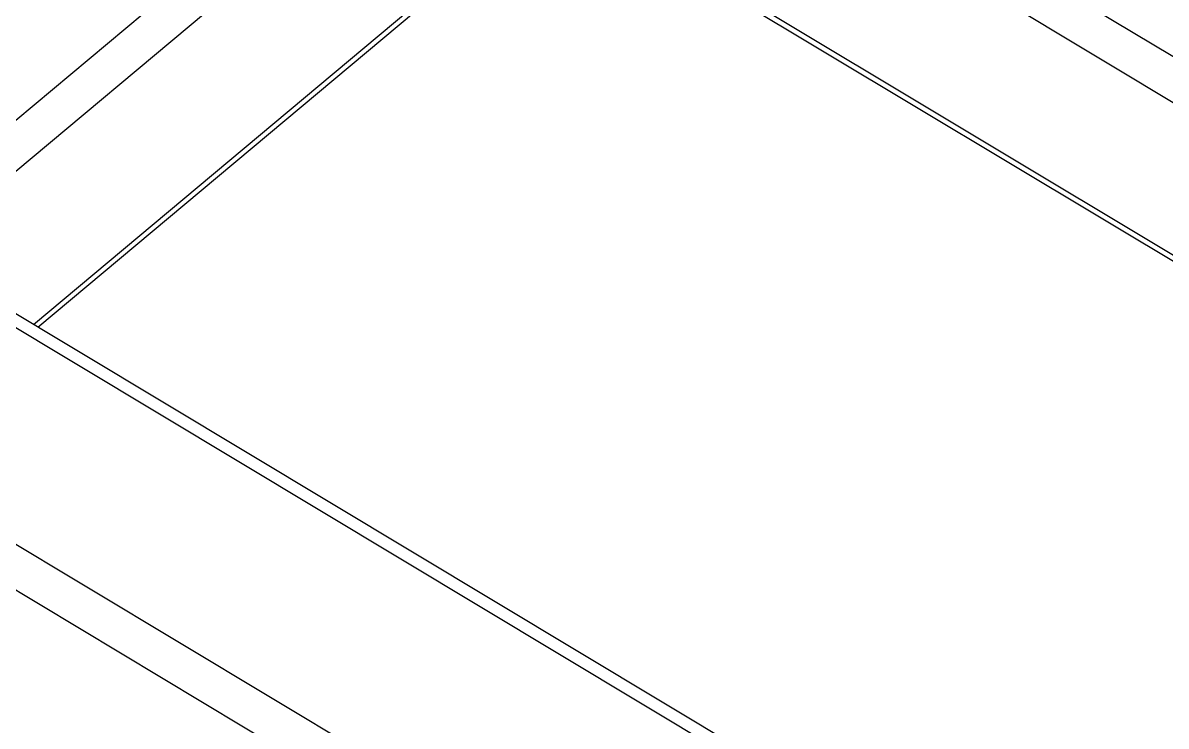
# Model space of a CAD drawing. Header units: millimetres. Extents: x -1590 to 1562, y -1082 to 1503.
# Drawn here: x 90.1 to 493.3, y 329.3 to 577.3 of the extents above; entities that cross this region are included whole.
import ezdxf

# ---------------------------------------------------------------- set-up
doc = ezdxf.new("R2010")
doc.units = ezdxf.units.MM

msp = doc.modelspace()

# ---------------------------------------------------------------- linework, layer by layer
at = {"color": 8, "linetype": 'Continuous', "lineweight": 25}
for p, q in [((281.12, 694.29), (813.61, 374.66)), ((46.14, 508.26), (267.02, 693.22)), ((274.96, 681.73), (52.71, 495.62)), ((808.82, 361.28), (274.96, 681.73)), ((93.87, 470.91), (278.71, 625.7)), ((278.71, 625.7), (562.17, 455.55)), ((518.26, 211.22), (44.13, 495.83)), ((-8.91, 451.42), (523.58, 131.79)), ((518.79, 118.41), (-15.07, 438.86))]:
    msp.add_line(p, q, dxfattribs=at)
at = {"color": 7, "linetype": 'Continuous', "lineweight": 25}
for p, q in [((95.47, 469.95), (277.66, 622.52)), ((278.48, 623.71), (560.56, 454.38)), ((517.91, 216.37), (49.74, 497.4))]:
    msp.add_line(p, q, dxfattribs=at)

doc.saveas('drawing.dxf')
